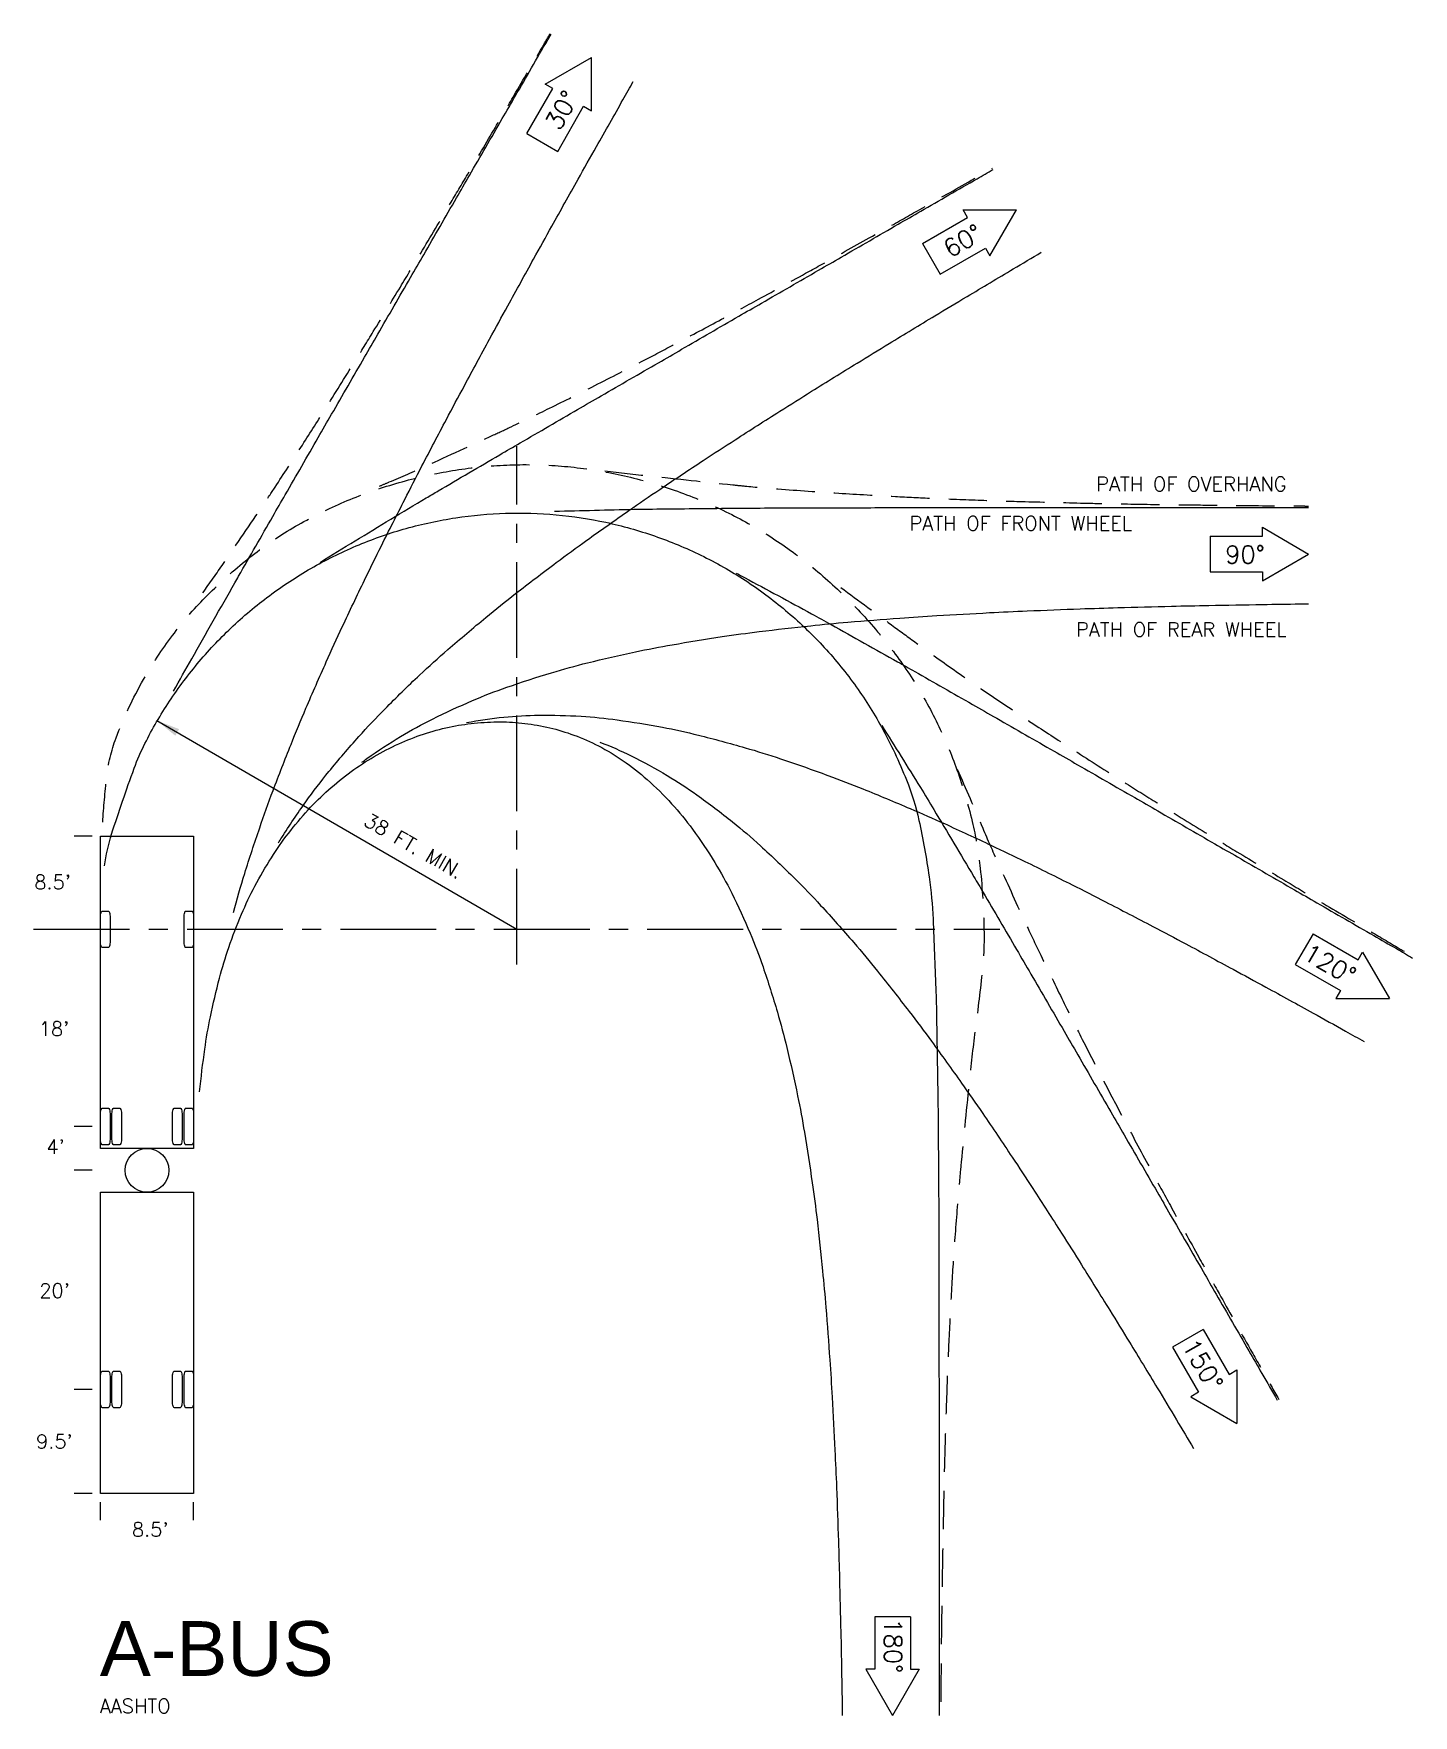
# Model space of a CAD drawing. Extents: x -44 to 82, y -72 to 82.
import ezdxf
from ezdxf.enums import TextEntityAlignment as Align

# ---------------------------------------------------------------- set-up
doc = ezdxf.new("R2010")
doc.units = 0
doc.header["$LTSCALE"] = 7
doc.header["$MEASUREMENT"] = 0
doc.linetypes.add('CENTER', pattern=[2, 1.25, -0.25, 0.25, -0.25])
doc.linetypes.add('DASHED', pattern=[0.75, 0.5, -0.25])
for name, color, linetype in [('DIMS', 1, 'CONTINUOUS'), ('OVERHANG', 2, 'DASHED'), ('TEXT', 4, 'CONTINUOUS'), ('VEHICLE', 7, 'CONTINUOUS'), ('WHEELS', 3, 'CONTINUOUS')]:
    doc.layers.add(name, color=color, linetype=linetype)
doc.styles.add('SANSSERIF', font='SAS_____.pfb', dxfattribs={"height": 2})
doc.styles.get("Standard").update_dxf_attribs({"font": 'ROMANS.shx'})

msp = doc.modelspace()

# ---------------------------------------------------------------- linework, layer by layer
at = {"layer": 'DIMS', "linetype": 'CENTER'}
for p, q in [((0, -3.22), (0, 44.12)), ((-44.1, 0), (44.1, 0))]:
    msp.add_line(p, q, dxfattribs=at)
at = {"layer": 'DIMS'}
for p, q in [((-32.87, 19.06), (0, 0)), ((-38.76, 8.5), (-40.39, 8.5)), ((-38.76, -18), (-40.39, -18)), ((-38.76, -22), (-40.39, -22)), ((-38.76, -42), (-40.39, -42)), ((-38.76, -51.5), (-40.39, -51.5)), ((-38, -53.94), (-38, -52.31)), ((-29.5, -53.94), (-29.5, -52.31))]:
    msp.add_line(p, q, dxfattribs=at)
msp.add_solid([(-31.17, 17.67), (-30.82, 18.28), (-32.81, 19.03)], dxfattribs=at)
at = {"layer": 'OVERHANG', "flags": 128}
for points in [[(-28.67, 30.71, 0.00737), (-26.78, 33.4, 0.001053), (-23.13, 38.77, 0.003533), (-22.06, 40.38, 0.002359), (-19.71, 44, 0.002486), (-17.52, 47.45, 0.00124), (-14.78, 51.84, 0.001997), (-13.1, 54.57, 0.000946), (-10.63, 58.64, 0.001245), (-8.77, 61.73, 0.000522), (-6.1, 66.21, 0.00086), (-4.48, 68.93, 0.000374), (-1.95, 73.23, 0.000555), (-0.24, 76.14, 0.000215), (2.33, 80.53, 0.000154), (3.05, 81.77, 0.00014)], [(-12.53, 40.46, -0.000934), (-11.64, 40.84, 0.006516), (-8.29, 42.31, 0.000886), (-2.12, 45.13, 0.003399), (-0.52, 45.88, 0.003403), (2.99, 47.58, 0.002878), (7.11, 49.64, 0.001801), (11.67, 51.98, 0.002763), (14.62, 53.53, 0.001511), (18.68, 55.69, 0.001807), (22.05, 57.52, 0.000759), (26.65, 60.05, 0.001251), (29.43, 61.59, 0.000548), (33.82, 64.05, 0.000815), (36.77, 65.71, 0.000309), (41.2, 68.22, 0.000386), (43.43, 69.49, 0.000204)], [(-37.8, 9.78, -0.010421), (-37.44, 13.87, -0.06318), (-36.58, 17.47, -0.039601), (-34.07, 22.81, -0.031215), (-31.43, 26.82, -0.032875), (-28.45, 30.29, -0.028204), (-24.79, 33.62, -0.031644), (-21.2, 36.19, -0.028963), (-17.09, 38.42, -0.028861), (-12.74, 40.17, -0.026971), (-8.15, 41.44, -0.027763), (-3.58, 42.19, -0.028659), (1.15, 42.42, -0.029105), (5.81, 42.11, -0.028491), (10.38, 41.27, -0.027854), (14.93, 39.89, -0.02738), (19.36, 37.99, -0.028992), (23.32, 35.73, -0.027765), (27.02, 33.02, -0.02678), (30.53, 29.81, -0.02625), (33.68, 26.25, -0.027657), (36.29, 22.57, -0.028458), (38.53, 18.51, -0.028902), (40.27, 14.28, -0.025976), (41.63, 9.56, -0.031382), (42.3, 5.56, -0.020436), (42.64, -0.04, -0.03126), (42.49, -3.7, -0.006822), (41.86, -9.02, 0.007788), (41.31, -13.69, 0.000686), (40.56, -21.23, 0.002601), (40.38, -23.22, 0.003357), (39.98, -28.13, 0.003851), (39.7, -32.42, 0.002636), (39.45, -37.13, 0.002931), (39.27, -41.38, 0.001261), (39.09, -46.76, 0.001974), (39, -50.2, 0.000859), (38.89, -55.46, 0.001294), (38.83, -58.96, 0.000546), (38.75, -64.37, 0.000894), (38.72, -67.67, 0.000244), (38.68, -71.76, 0.000472)], [(8.03, 41.85, 0.002326), (12.13, 41.39, 0.000236), (19.71, 40.58, 0.001651), (20.8, 40.47, 0.00578), (23.82, 40.21, 0.003141), (29.38, 39.82, 0.00206), (34.55, 39.52, 0.003183), (37.91, 39.35, 0.001729), (42.38, 39.18, 0.001927), (46.39, 39.05, 0.000912), (51.8, 38.91, 0.001614), (54.86, 38.85, 0.000717), (59.61, 38.77, 0.00092), (63.32, 38.73, 0.000344), (68.72, 38.67, 0.000611), (71.76, 38.65, 0.000027), (72.27, 38.64, 0.000391)], [(29.56, 31.21, -0.001351), (34.51, 27.57, 0.002988), (36.76, 25.93, 0.003694), (40.36, 23.36, 0.003748), (43.96, 20.89, 0.003109), (47.64, 18.44, 0.003253), (51.19, 16.13, 0.001585), (55.44, 13.42, 0.002255), (58.45, 11.54, 0.001114), (62.82, 8.85, 0.001678), (65.73, 7.08, 0.000724), (70.01, 4.51, 0.001022), (73.04, 2.7, 0.000435), (77.63, -0.02, 0.000733), (80.36, -1.64, 0.000101), (81.83, -2.5, 0.000429)], [(40.19, 14.63, -0.003715), (42.52, 9.24, 0.006345), (43.9, 6.1, 0.0018), (46.32, 0.8, 0.003254), (47.7, -2.11, 0.002921), (49.74, -6.31, 0.003257), (51.61, -10.06, 0.002064), (53.87, -14.44, 0.002682), (55.64, -17.8, 0.001288), (58.05, -22.29, 0.001847), (59.76, -25.42, 0.000732), (62.25, -29.94, 0.001098), (63.93, -32.95, 0.000483), (66.58, -37.69, 0.000828), (68.14, -40.44, 0.000179), (69.54, -42.91, 0.000442)]]:
    msp.add_lwpolyline(points, format="xyb", dxfattribs=at)
at = {"layer": 'TEXT'}
for p, q in [((2.59, 77.17), (6.81, 79.6)), ((6.81, 74.73), (6.81, 79.6)), ((3.29, 76.76), (2.59, 77.17)), ((0.91, 72.64), (3.29, 76.76)), ((3.73, 71.02), (6.1, 75.14)), ((6.1, 75.14), (6.81, 74.73)), ((0.91, 72.64), (3.73, 71.02)), ((37.03, 62.62), (41.14, 65)), ((40.74, 65.7), (45.61, 65.7)), ((41.14, 65), (40.74, 65.7)), ((43.18, 61.48), (45.61, 65.7)), ((37.03, 62.62), (38.65, 59.81)), ((38.65, 59.81), (42.77, 62.18)), ((42.77, 62.18), (43.18, 61.48)), ((63.29, 35.89), (68.05, 35.89)), ((63.29, 35.89), (63.29, 32.64)), ((68.05, 36.7), (72.27, 34.26)), ((68.05, 35.89), (68.05, 36.7)), ((68.05, 31.82), (72.27, 34.26)), ((63.29, 32.64), (68.05, 32.64)), ((68.05, 32.64), (68.05, 31.82)), ((72.67, -0.4), (71.05, -3.22)), ((72.67, -0.4), (76.79, -2.78)), ((76.79, -2.78), (77.2, -2.08)), ((77.2, -2.08), (79.64, -6.3)), ((71.05, -3.22), (75.17, -5.59)), ((75.17, -5.59), (74.76, -6.3)), ((74.76, -6.3), (79.64, -6.3)), ((62.65, -36.52), (59.84, -38.14)), ((62.65, -36.52), (65.03, -40.63)), ((59.84, -38.14), (62.22, -42.26)), ((65.03, -40.63), (65.73, -40.23)), ((65.73, -40.23), (65.73, -45.1)), ((62.22, -42.26), (61.51, -42.67)), ((61.51, -42.67), (65.73, -45.1)), ((35.92, -62.78), (32.67, -62.78)), ((32.67, -62.78), (32.67, -67.54)), ((35.92, -62.78), (35.92, -67.54)), ((31.85, -67.54), (34.29, -71.76)), ((32.67, -67.54), (31.85, -67.54)), ((36.73, -67.54), (34.29, -71.76)), ((35.92, -67.54), (36.73, -67.54))]:
    msp.add_line(p, q, dxfattribs=at)
at = {"layer": 'VEHICLE'}
for points in [[(-29.5, 8.5), (-29.5, -20), (-38, -20), (-38, 8.5)], [(-29.5, -24), (-29.5, -51.5), (-38, -51.5), (-38, -24)]]:
    msp.add_lwpolyline(points, close=True, dxfattribs=at)
for points in [[(-37.13, -1.2, -0.14), (-37.24, -1.65, -0.24), (-37.3, -1.67), (-37.83, -1.67, -0.24), (-37.89, -1.65, -0.14), (-38, -1.2), (-38, 1.2, -0.14), (-37.89, 1.65, -0.24), (-37.83, 1.67), (-37.3, 1.67, -0.24), (-37.24, 1.65, -0.14), (-37.13, 1.2)], [(-29.5, -1.2, -0.14), (-29.61, -1.65, -0.24), (-29.67, -1.67), (-30.2, -1.67, -0.24), (-30.26, -1.65, -0.14), (-30.37, -1.2), (-30.37, 1.2, -0.14), (-30.26, 1.65, -0.24), (-30.2, 1.67), (-29.67, 1.67, -0.24), (-29.61, 1.65, -0.14), (-29.5, 1.2)], [(-38, -16.8, -0.14), (-37.89, -16.35, -0.24), (-37.83, -16.33), (-37.3, -16.33, -0.24), (-37.24, -16.35, -0.14), (-37.13, -16.8), (-37.13, -19.2, -0.14), (-37.24, -19.65, -0.24), (-37.3, -19.67), (-37.83, -19.67, -0.24), (-37.89, -19.65, -0.14), (-38, -19.2)], [(-36.95, -16.8, -0.14), (-36.84, -16.35, -0.24), (-36.78, -16.33), (-36.25, -16.33, -0.24), (-36.19, -16.35, -0.14), (-36.08, -16.8), (-36.08, -19.2, -0.14), (-36.19, -19.65, -0.24), (-36.25, -19.67), (-36.78, -19.67, -0.24), (-36.84, -19.65, -0.14), (-36.95, -19.2)], [(-31.42, -16.8, -0.14), (-31.32, -16.35, -0.24), (-31.26, -16.33), (-30.72, -16.33, -0.24), (-30.66, -16.35, -0.14), (-30.56, -16.8), (-30.56, -19.2, -0.14), (-30.66, -19.65, -0.24), (-30.72, -19.67), (-31.26, -19.67, -0.24), (-31.32, -19.65, -0.14), (-31.42, -19.2)], [(-30.37, -16.8, -0.14), (-30.26, -16.35, -0.24), (-30.2, -16.33), (-29.67, -16.33, -0.24), (-29.61, -16.35, -0.14), (-29.5, -16.8), (-29.5, -19.2, -0.14), (-29.61, -19.65, -0.24), (-29.67, -19.67), (-30.2, -19.67, -0.24), (-30.26, -19.65, -0.14), (-30.37, -19.2)], [(-38, -40.8, -0.14), (-37.89, -40.35, -0.24), (-37.83, -40.33), (-37.3, -40.33, -0.24), (-37.24, -40.35, -0.14), (-37.13, -40.8), (-37.13, -43.2, -0.14), (-37.24, -43.65, -0.24), (-37.3, -43.67), (-37.83, -43.67, -0.24), (-37.89, -43.65, -0.14), (-38, -43.2)], [(-36.95, -40.8, -0.14), (-36.84, -40.35, -0.24), (-36.78, -40.33), (-36.25, -40.33, -0.24), (-36.19, -40.35, -0.14), (-36.08, -40.8), (-36.08, -43.2, -0.14), (-36.19, -43.65, -0.24), (-36.25, -43.67), (-36.78, -43.67, -0.24), (-36.84, -43.65, -0.14), (-36.95, -43.2)], [(-31.42, -40.8, -0.14), (-31.32, -40.35, -0.24), (-31.26, -40.33), (-30.72, -40.33, -0.24), (-30.66, -40.35, -0.14), (-30.56, -40.8), (-30.56, -43.2, -0.14), (-30.66, -43.65, -0.24), (-30.72, -43.67), (-31.26, -43.67, -0.24), (-31.32, -43.65, -0.14), (-31.42, -43.2)], [(-30.37, -40.8, -0.14), (-30.26, -40.35, -0.24), (-30.2, -40.33), (-29.67, -40.33, -0.24), (-29.61, -40.35, -0.14), (-29.5, -40.8), (-29.5, -43.2, -0.14), (-29.61, -43.65, -0.24), (-29.67, -43.67), (-30.2, -43.67, -0.24), (-30.26, -43.65, -0.14), (-30.37, -43.2)]]:
    msp.add_lwpolyline(points, format="xyb", close=True, dxfattribs=at)
msp.add_circle((-33.75, -22), 2, dxfattribs=at)
at = {"layer": 'WHEELS', "flags": 128}
for points in [[(-31.33, 21.75, -0.002965), (-29.67, 24.7, -0.000087), (-25.74, 31.63, -0.000964), (-25.39, 32.25, -0.000141), (-22.27, 37.7, -0.00039), (-21.13, 39.68, -0.000064), (-18.12, 44.9, -0.000158), (-16.9, 47.02, -0.000025), (-13.9, 52.23, -0.000063), (-12.7, 54.32, -0.00001), (-9.7, 59.51, -0.000025), (-8.5, 61.58, -0.000004), (-5.51, 66.77, -0.00001), (-4.32, 68.83, -0.000002), (-1.33, 74.01, -0.000004), (-0.14, 76.07, -0.000001), (2.82, 81.2, 0), (3.13, 81.73, 0)], [(-25.87, 1.54, -0.009532), (-24.84, 5.1, -0.006519), (-23.47, 9.26, -0.007903), (-22.25, 12.67, -0.004901), (-20.61, 16.88, -0.006226), (-19.25, 20.18, -0.003612), (-17.39, 24.42, -0.004748), (-15.93, 27.63, -0.002616), (-13.9, 31.88, -0.003526), (-12.36, 35.02, -0.001859), (-10.23, 39.24, -0.002552), (-8.66, 42.3, -0.001351), (-6.43, 46.55, -0.00186), (-4.79, 49.62, -0.00095), (-2.49, 53.88, -0.001328), (-0.82, 56.92, -0.000662), (1.53, 61.19, -0.000938), (3.2, 64.2, -0.000461), (5.59, 68.47, -0.000658), (7.27, 71.46, -0.000319), (9.69, 75.74, -0.000257), (10.63, 77.4, -0.000219)], [(-17.96, 33.5, -0.006763), (-14.76, 35.48, -0.000347), (-8.26, 39.38, -0.002068), (-7.17, 40.03, -0.000282), (-1.56, 43.32, -0.000845), (0.31, 44.41, -0.000143), (5.55, 47.46, -0.000347), (7.71, 48.71, -0.000057), (12.93, 51.73, -0.00014), (15.04, 52.95, -0.000023), (20.25, 55.97, -0.000056), (22.34, 57.17, -0.000009), (27.54, 60.17, -0.000022), (29.61, 61.37, -0.000004), (34.8, 64.37, -0.000009), (36.86, 65.56, -0.000001), (42.01, 68.53, -0.000003), (43.49, 69.38, -0.000001)], [(-21.75, 7.91, -0.00287), (-21.46, 8.37, -0.014368), (-19.26, 11.64, -0.016239), (-17.15, 14.4, -0.010953), (-14.42, 17.6, -0.013249), (-12.03, 20.13, -0.008129), (-8.88, 23.21, -0.010317), (-6.3, 25.54, -0.005923), (-2.82, 28.48, -0.007794), (-0.12, 30.65, -0.004247), (3.6, 33.48, -0.005743), (6.38, 35.52, -0.002994), (10.23, 38.23, -0.004127), (13.04, 40.16, -0.00216), (17.02, 42.81, -0.002986), (19.92, 44.69, -0.001513), (24, 47.29, -0.002122), (26.91, 49.12, -0.00105), (31.05, 51.69, -0.001492), (33.98, 53.48, -0.000728), (38.16, 56.01, -0.001042), (41.09, 57.77, -0.000503), (45.31, 60.29, -0.00063), (47.86, 61.81, -0.000346)], [(3.45, 38.17, -0.000661), (10.71, 38.35, -0.002893), (12.37, 38.37, -0.000351), (19.09, 38.44, -0.001183), (21.09, 38.46, -0.000206), (27.14, 38.48, -0.000492), (29.67, 38.49, -0.000081), (35.71, 38.5, -0.0002), (38.17, 38.5, -0.000032), (44.18, 38.51, -0.00008), (46.6, 38.51, -0.000013), (52.6, 38.51, -0.000032), (55, 38.51, -0.000005), (60.98, 38.51, -0.000013), (63.37, 38.51, -0.000002), (69.35, 38.51, -0.000005), (71.73, 38.51, -0.000001), (72.27, 38.51, -0.000002)], [(-37.63, 5.79, -0.043421), (-36.98, 8.7, -0.011132), (-34.92, 14.7, -0.028626), (-33.94, 16.97, -0.029477), (-31.7, 20.82, -0.028908), (-28.98, 24.45, -0.029907), (-25.88, 27.71, -0.029362), (-22.35, 30.63, -0.030154), (-18.54, 33.09, -0.029744), (-14.4, 35.11, -0.030311), (-10.09, 36.6, -0.030025), (-5.58, 37.57, -0.030417), (-1.02, 37.99, -0.030222), (3.59, 37.85, -0.030489), (8.13, 37.16, -0.030357), (12.57, 35.91, -0.030538), (16.81, 34.15, -0.030449), (20.83, 31.87, -0.030571), (24.52, 29.12, -0.030511), (27.87, 25.94, -0.030594), (30.81, 22.37, -0.030814), (33.27, 18.49, -0.030348), (35.56, 13.64, -0.042053), (36.7, 9.94, -0.018107), (37.63, 4.79, -0.024425), (37.99, 0.92, -0.002071), (38.24, -5.37, -0.0047), (38.31, -8.14, -0.000391), (38.43, -15.46, -0.001909), (38.45, -16.96, -0.000349), (38.49, -23.02, -0.000811), (38.51, -25.62, -0.000137), (38.52, -31.67, -0.000333), (38.53, -34.16, -0.000054), (38.53, -40.18, -0.000135), (38.54, -42.62, -0.000022), (38.54, -48.63, -0.000054), (38.54, -51.04, -0.000009), (38.54, -57.03, -0.000022), (38.54, -59.42, -0.000003), (38.54, -65.41, -0.000009), (38.54, -67.79, -0.000001), (38.54, -71.76, -0.000003)], [(20.03, 32.51, -0.003172), (20.79, 32.11, -0.001034), (26.91, 28.81, -0.003556), (28.68, 27.83, -0.000377), (34.75, 24.43, -0.001449), (36.32, 23.54, -0.000257), (41.58, 20.54, -0.000607), (43.8, 19.27, -0.000101), (49.04, 16.26, -0.000248), (51.18, 15.03, -0.00004), (56.4, 12.02, -0.0001), (58.5, 10.81, -0.000016), (63.7, 7.81, -0.00004), (65.78, 6.61, -0.000006), (70.97, 3.61, -0.000016), (73.03, 2.42, -0.000003), (78.22, -0.57, -0.000006), (80.28, -1.76, -0.000001), (81.76, -2.62, -0.000003)], [(-14.15, 15.25, -0.004212), (-13.68, 15.59, -0.018696), (-10.61, 17.61, -0.020723), (-7.7, 19.2, -0.014167), (-4.05, 20.88, -0.016888), (-0.91, 22.1, -0.010432), (3.17, 23.42, -0.013126), (6.45, 24.33, -0.007546), (10.82, 25.33, -0.009876), (14.18, 25.98, -0.005394), (18.74, 26.72, -0.00727), (22.13, 27.18, -0.003814), (26.82, 27.72, -0.005252), (30.22, 28.04, -0.002661), (34.95, 28.42, -0.003721), (38.33, 28.64, -0.001899), (43.14, 28.91, -0.002659), (46.58, 29.07, -0.001318), (51.43, 29.26, -0.001869), (54.86, 29.37, -0.000909), (59.75, 29.5, -0.001303), (63.16, 29.57, -0.000626), (68.07, 29.66, -0.000903), (71.47, 29.71, -0.000067), (72.27, 29.72, -0.000693)], [(-28.96, -14.83, -0.008595), (-28.48, -10.94, -0.01606), (-27.97, -7.99, -0.01328), (-27.14, -4.46, -0.018895), (-26.29, -1.66, -0.016913), (-25.12, 1.39, -0.021178), (-23.91, 3.94, -0.019866), (-22.4, 6.54, -0.023027), (-20.85, 8.76, -0.022217), (-19.04, 10.91, -0.024528), (-17.18, 12.73, -0.02407), (-15.12, 14.4, -0.025745), (-13.03, 15.77, -0.02552), (-10.78, 16.93, -0.026731), (-8.52, 17.82, -0.026712), (-6.18, 18.46, -0.027467), (-3.88, 18.82, -0.026956), (-1.5, 18.94, -0.028496), (0.72, 18.8, -0.02731), (3.01, 18.4, -0.032071), (5.21, 17.73, -0.02988), (7.47, 16.74, -0.032279), (9.71, 15.39, -0.030253), (11.9, 13.67, -0.026372), (14.13, 11.47, -0.027274), (16.04, 9.13, -0.020013), (18.06, 6.11, -0.022682), (19.61, 3.31, -0.014626), (21.29, -0.35, -0.017826), (22.47, -3.43, -0.010482), (23.78, -7.55, -0.013472), (24.64, -10.79, -0.007433), (25.63, -15.2, -0.009926), (26.25, -18.53, -0.005221), (26.96, -23.13, -0.007162), (27.4, -26.5, -0.003624), (27.9, -31.17, -0.005062), (28.21, -34.52, -0.00258), (28.56, -39.3, -0.003611), (28.78, -42.72, -0.001786), (29.03, -47.56, -0.002533), (29.18, -50.97, -0.001228), (29.35, -55.86, -0.001762), (29.45, -59.26, -0.000845), (29.57, -64.16, -0.00122), (29.64, -67.56, -0.000485), (29.71, -71.76, -0.000878)], [(-4.6, 18.87, -0.02195), (-1.18, 19.37, -0.023747), (2.01, 19.55, -0.016594), (5.88, 19.45, -0.019441), (9.16, 19.12, -0.012158), (13.29, 18.45, -0.015139), (16.57, 17.73, -0.008751), (20.84, 16.58, -0.011389), (24.08, 15.57, -0.006229), (28.4, 14.05, -0.008376), (31.58, 12.82, -0.004389), (35.91, 11.02, -0.006041), (39.03, 9.65, -0.003055), (43.32, 7.66, -0.004273), (46.37, 6.2, -0.002177), (50.68, 4.07, -0.003049), (53.74, 2.51, -0.001509), (58.04, 0.27, -0.00214), (61.07, -1.33, -0.001038), (65.37, -3.65, -0.00149), (68.37, -5.28, -0.000715), (72.67, -7.64, -0.001032), (75.64, -9.29, -0.000189), (77.35, -10.25, -0.000773)], [(33.31, 18.6, -0.00147), (36.83, 12.96, -0.004117), (38.06, 10.93, -0.000387), (41.72, 4.79, -0.001674), (42.56, 3.37, -0.000301), (45.62, -1.85, -0.000706), (46.92, -4.08, -0.000119), (49.95, -9.3, -0.000289), (51.2, -11.45, -0.000047), (54.22, -16.67, -0.000117), (55.43, -18.77, -0.000019), (58.44, -23.97, -0.000047), (59.64, -26.05, -0.000007), (62.64, -31.24, -0.000019), (63.83, -33.31, -0.000003), (66.82, -38.49, -0.000007), (68.01, -40.55, -0.000001), (69.41, -42.98, -0.000003)], [(7.59, 17.08, -0.025788), (10.43, 15.84, -0.018448), (13.72, 14.05, -0.021257), (16.43, 12.28, -0.013484), (19.7, 9.8, -0.016615), (22.23, 7.63, -0.009675), (25.39, 4.62, -0.012519), (27.73, 2.19, -0.006869), (30.75, -1.21, -0.009209), (32.92, -3.82, -0.00483), (35.81, -7.5, -0.00664), (37.85, -10.22, -0.003356), (40.6, -14.05, -0.004693), (42.53, -16.81, -0.00239), (45.21, -20.8, -0.003347), (47.09, -23.66, -0.001655), (49.72, -27.74, -0.002348), (51.54, -30.63, -0.001138), (54.12, -34.78, -0.001634), (55.91, -37.68, -0.000783), (58.46, -41.87, -0.001131), (60.21, -44.79, -0.000323), (61.77, -47.39, -0.00083)]]:
    msp.add_lwpolyline(points, format="xyb", dxfattribs=at)

# ---------------------------------------------------------------- texts
at = {"layer": 'TEXT'}
for s, height, rotation, p in [('30%%d', 1.625, 60, (3.9, 72.81)), ('60%%d', 1.625, 30, (39.55, 61.25)), ('38 FT. MIN.', 1.3, 330, (-14.08, 9.55)), ('120%%d', 1.625, 330, (71.63, -2.63)), ('150%%d', 1.625, 300, (60.65, -37.98)), ('180%%d', 1.625, 270, (33.53, -62.9))]:
    msp.add_text(s, height=height, rotation=rotation, dxfattribs=at).set_placement(p)
for s, p in [('PATH OF OVERHANG', (70.26, 40)), ('PATH OF FRONT WHEEL', (56.17, 36.41)), ('PATH OF REAR WHEEL', (70.26, 26.72)), ("8.5'", (-40.7, 3.66)), ("18'", (-40.85, -9.73)), ("4'", (-41.27, -20.5)), ("20'", (-40.8, -33.64)), ("9.5'", (-40.54, -47.41)), ("8.5'", (-31.79, -55.44))]:
    msp.add_text(s, height=1.3, dxfattribs=at).set_placement(p, align=Align.RIGHT)
for s, height, p in [('90%%d', 1.625, (64.65, 33.4)), ('AASHTO', 1.3, (-38.06, -71.56))]:
    msp.add_text(s, height=height, dxfattribs=at).set_placement(p)
at = {"layer": 'TEXT', "style": 'SANSSERIF'}
msp.add_text('A-BUS', height=5, dxfattribs=at).set_placement((-38.06, -68.16))

doc.saveas('drawing.dxf')
